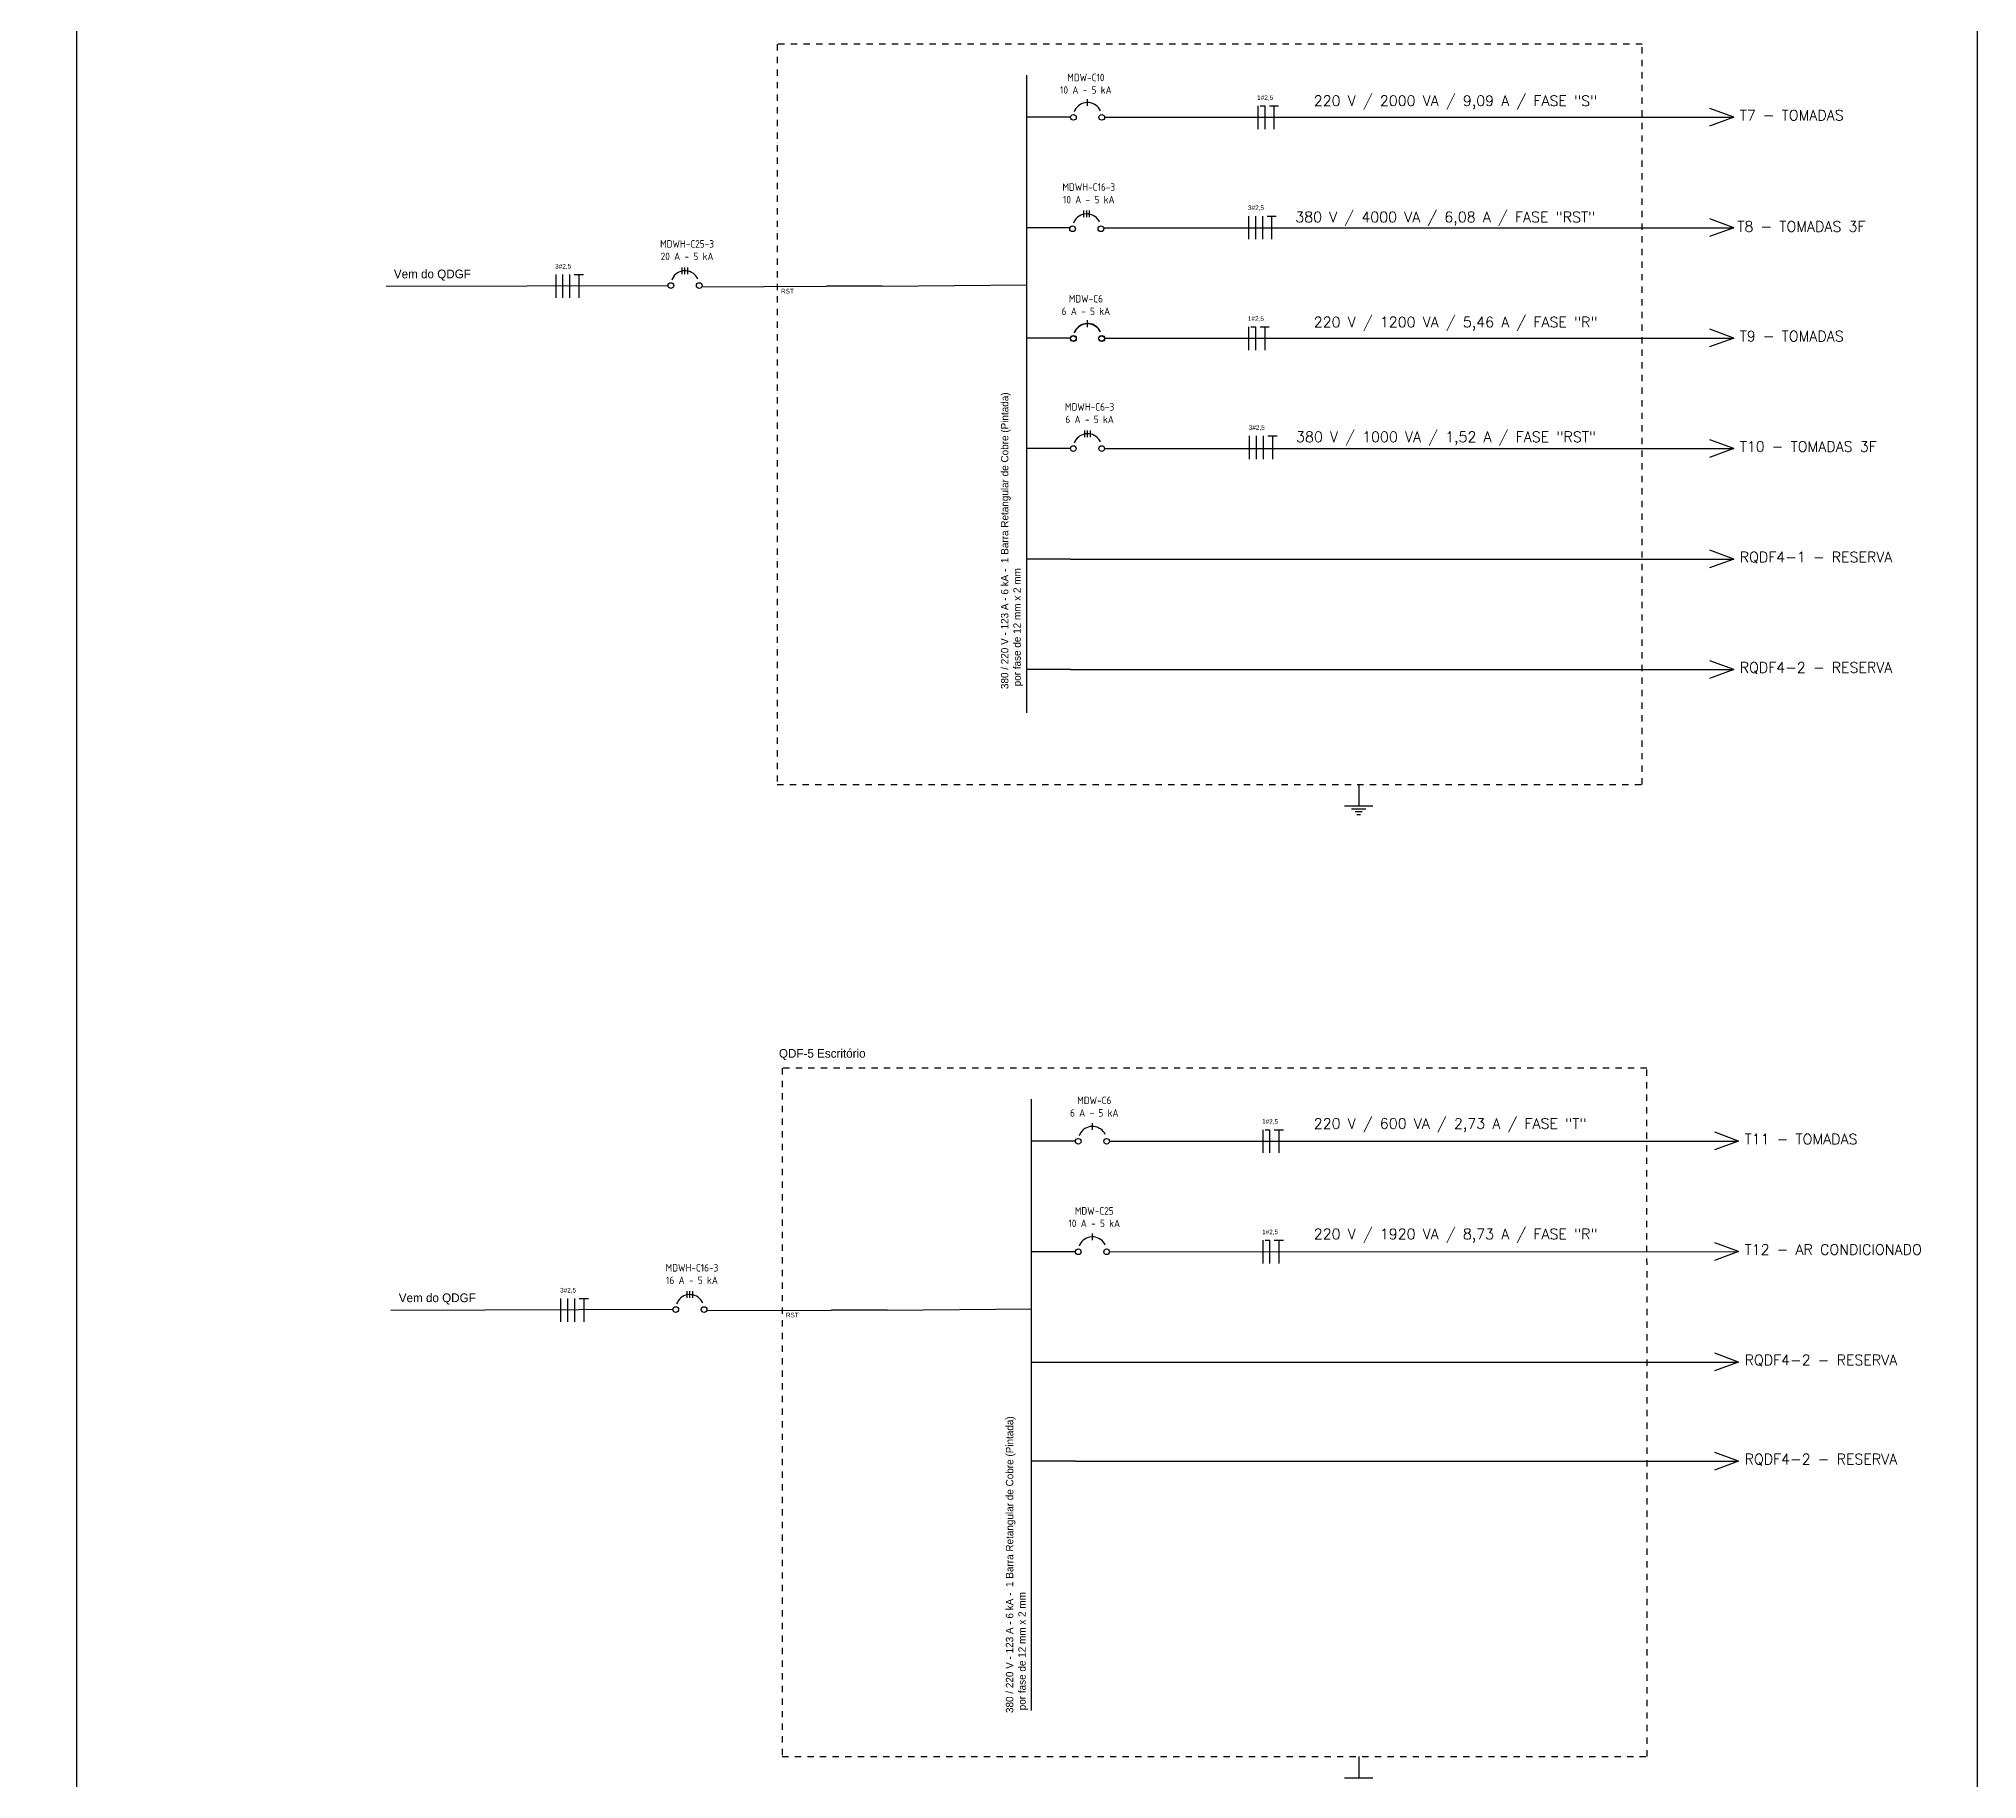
# Model space of a CAD drawing. Extents: x 196 to 487, y -28 to 149.
# Drawn here: x 390.48 to 421.22, y 50.49 to 78.11 of the extents above; entities that cross this region are included whole.
import ezdxf

# ---------------------------------------------------------------- set-up
doc = ezdxf.new("R2010")
doc.units = 0
doc.header["$MEASUREMENT"] = 0
doc.linetypes.add('DASHED2', pattern=[0.375, 0.25, -0.125])
for name, color, linetype in [('DIAGRAMAS', 254, 'CONTINUOUS'), ('UNIFILAR DESENHO', 50, 'CONTINUOUS'), ('UNIFILAR TEXTO', 7, 'CONTINUOUS'), ('UNIFILAR-TEXTO', 7, 'CONTINUOUS')]:
    doc.layers.add(name, color=color, linetype=linetype)
doc.styles.add('ARIAL', font='arial.ttf')
doc.styles.add('ROMANS', font='romans')

msp = doc.modelspace()

# ---------------------------------------------------------------- linework, layer by layer
at = {"layer": 'DIAGRAMAS'}
msp.add_line((391.081, -27.952), (391.081, 136.193), dxfattribs=at)
msp.add_lwpolyline([(360.94, 147.413), (421.222, 147.413), (421.222, -27.952), (360.94, -27.952)], close=True, dxfattribs=at)
at = {"layer": 'UNIFILAR DESENHO', "linetype": 'DASHED2', "ltscale": 0.05}
for p, q in [((415.906, 78.019), (402.19, 78.019)), ((402.19, 78.019), (402.19, 66.273)), ((415.908, 66.273), (415.906, 78.019)), ((402.19, 66.273), (415.908, 66.273)), ((415.983, 61.774), (402.268, 61.774)), ((402.268, 61.774), (402.268, 50.853)), ((415.988, 50.853), (415.983, 61.774)), ((402.268, 50.853), (415.988, 50.853))]:
    msp.add_line(p, q, dxfattribs=at)
at = {"layer": 'UNIFILAR DESENHO'}
for p, q in [((406.146, 67.409), (406.146, 77.527)), ((406.842, 76.861), (406.146, 76.861)), ((407.111, 77.041), (407.111, 77.146)), ((407.111, 77.041), (407.111, 77.146)), ((407.381, 76.861), (417.36, 76.861)), ((409.811, 77.04), (409.811, 76.672)), ((409.848, 77.04), (409.922, 77.04)), ((409.922, 77.04), (409.922, 76.672)), ((409.995, 77.04), (410.142, 77.04)), ((410.068, 77.04), (410.068, 76.672)), ((417.36, 76.861), (416.976, 76.72)), ((417.36, 76.861), (416.981, 77.001)), ((407.054, 75.274), (407.054, 75.379)), ((407.099, 75.274), (407.099, 75.379)), ((407.144, 75.274), (407.144, 75.379)), ((406.842, 75.108), (406.146, 75.108)), ((407.381, 75.108), (417.36, 75.108)), ((409.664, 75.292), (409.664, 74.924)), ((409.774, 75.292), (409.774, 74.924)), ((409.885, 75.292), (409.885, 74.924)), ((409.958, 75.292), (410.105, 75.292)), ((410.031, 75.292), (410.031, 74.924)), ((417.36, 75.108), (416.976, 74.967)), ((417.36, 75.108), (416.981, 75.248)), ((400.682, 74.372), (400.682, 74.477)), ((400.727, 74.372), (400.727, 74.477)), ((400.772, 74.372), (400.772, 74.477)), ((395.986, 74.179), (400.458, 74.192)), ((398.676, 74.363), (398.676, 73.994)), ((398.786, 74.363), (398.786, 73.994)), ((398.897, 74.363), (398.897, 73.994)), ((398.97, 74.363), (399.117, 74.363)), ((399.043, 74.363), (399.043, 73.994)), ((400.994, 74.171), (402.97, 74.179)), ((403.853, 74.179), (402.972, 74.178)), ((403.853, 74.179), (406.146, 74.201)), ((407.111, 73.536), (407.111, 73.641)), ((407.111, 73.536), (407.111, 73.641)), ((407.111, 73.53), (407.111, 73.635)), ((407.111, 73.53), (407.111, 73.635)), ((409.664, 73.535), (409.664, 73.167)), ((409.7, 73.535), (409.774, 73.535)), ((409.774, 73.535), (409.774, 73.167)), ((409.847, 73.535), (409.994, 73.535)), ((409.921, 73.535), (409.921, 73.167)), ((417.36, 73.356), (416.981, 73.496)), ((406.842, 73.356), (406.146, 73.356)), ((407.381, 73.356), (417.36, 73.356)), ((417.36, 73.356), (416.976, 73.215)), ((407.066, 71.786), (407.066, 71.891)), ((407.111, 71.786), (407.111, 71.891)), ((407.156, 71.786), (407.156, 71.891)), ((409.676, 71.805), (409.676, 71.437)), ((409.787, 71.805), (409.787, 71.437)), ((409.897, 71.805), (409.897, 71.437)), ((409.97, 71.805), (410.118, 71.805)), ((410.044, 71.805), (410.044, 71.437)), ((417.36, 71.603), (416.981, 71.743)), ((406.842, 71.603), (406.146, 71.603)), ((407.381, 71.603), (417.36, 71.603)), ((417.36, 71.603), (416.976, 71.462)), ((406.842, 69.851), (406.146, 69.851)), ((406.842, 69.851), (417.36, 69.851)), ((417.36, 69.851), (416.976, 69.71)), ((417.36, 69.851), (416.981, 69.991)), ((406.842, 68.098), (406.146, 68.098)), ((406.842, 68.098), (417.36, 68.098)), ((417.36, 68.098), (416.976, 67.957)), ((417.36, 68.098), (416.981, 68.238)), ((411.413, 66.273), (411.413, 65.934)), ((411.188, 65.934), (411.638, 65.934)), ((411.3, 65.889), (411.525, 65.889)), ((411.356, 65.844), (411.469, 65.844)), ((411.384, 65.799), (411.441, 65.799)), ((406.224, 51.581), (406.224, 61.282)), ((407.189, 60.796), (407.189, 60.901)), ((407.189, 60.796), (407.189, 60.901)), ((406.919, 60.616), (406.224, 60.616)), ((407.459, 60.616), (417.438, 60.616)), ((409.889, 60.796), (409.889, 60.428)), ((409.926, 60.796), (409.999, 60.796)), ((409.999, 60.796), (409.999, 60.428)), ((410.073, 60.796), (410.22, 60.796)), ((410.146, 60.796), (410.146, 60.428)), ((417.438, 60.616), (417.053, 60.475)), ((417.438, 60.616), (417.059, 60.756)), ((407.189, 59.044), (407.189, 59.149)), ((407.189, 59.044), (407.189, 59.149)), ((409.889, 59.043), (409.889, 58.675)), ((409.926, 59.043), (409.999, 59.043)), ((409.999, 59.043), (409.999, 58.675)), ((410.073, 59.043), (410.22, 59.043)), ((410.146, 59.043), (410.146, 58.675)), ((407.459, 58.86), (417.438, 58.863)), ((417.438, 58.863), (417.053, 58.723)), ((417.438, 58.863), (417.059, 59.004)), ((398.754, 58.118), (398.754, 57.75)), ((398.864, 58.118), (398.864, 57.75)), ((398.974, 58.118), (398.974, 57.75)), ((399.048, 58.118), (399.195, 58.118)), ((399.121, 58.118), (399.121, 57.75)), ((400.76, 58.128), (400.76, 58.233)), ((400.805, 58.128), (400.805, 58.233)), ((400.85, 58.128), (400.85, 58.233)), ((396.063, 57.934), (400.536, 57.948)), ((401.072, 57.926), (403.047, 57.934)), ((403.931, 57.934), (403.049, 57.933)), ((403.931, 57.934), (406.224, 57.956)), ((417.438, 57.111), (417.059, 57.251)), ((417.438, 57.111), (417.059, 57.251)), ((406.224, 57.111), (417.438, 57.111)), ((417.438, 57.111), (417.053, 56.97)), ((417.438, 57.111), (417.053, 56.97)), ((417.438, 55.537), (417.059, 55.678)), ((406.919, 55.537), (406.224, 55.537)), ((406.919, 55.537), (417.438, 55.537)), ((417.438, 55.537), (417.053, 55.397)), ((411.413, 50.853), (411.413, 50.514)), ((411.188, 50.514), (411.638, 50.514))]:
    msp.add_line(p, q, dxfattribs=at)
at = {"layer": 'UNIFILAR DESENHO', "linetype": 'Continuous'}
msp.add_line((406.919, 58.86), (406.224, 58.86), dxfattribs=at)
at = {"layer": 'UNIFILAR DESENHO'}
for points in [[(407.315, 76.964), (407.301, 76.989), (407.284, 77.013), (407.263, 77.034), (407.24, 77.053), (407.215, 77.068), (407.188, 77.08), (407.16, 77.088), (407.131, 77.093), (407.101, 77.093), (407.072, 77.09), (407.044, 77.083), (407.016, 77.072), (406.99, 77.058), (406.967, 77.041), (406.945, 77.02), (406.927, 76.998), (406.912, 76.972), (406.9, 76.945)], [(407.302, 75.196), (407.288, 75.222), (407.271, 75.246), (407.251, 75.267), (407.228, 75.286), (407.202, 75.301), (407.175, 75.313), (407.147, 75.321), (407.118, 75.325), (407.089, 75.326), (407.059, 75.323), (407.031, 75.316), (407.003, 75.305), (406.978, 75.291), (406.954, 75.274), (406.933, 75.253), (406.914, 75.23), (406.899, 75.205), (406.887, 75.178)], [(400.931, 74.295), (400.917, 74.321), (400.9, 74.344), (400.879, 74.366), (400.856, 74.384), (400.831, 74.399), (400.804, 74.411), (400.776, 74.42), (400.747, 74.424), (400.718, 74.425), (400.688, 74.421), (400.66, 74.414), (400.632, 74.404), (400.606, 74.39), (400.583, 74.372), (400.561, 74.352), (400.543, 74.329), (400.528, 74.304), (400.516, 74.277)], [(407.315, 73.459), (407.301, 73.484), (407.284, 73.508), (407.263, 73.529), (407.24, 73.548), (407.215, 73.563), (407.188, 73.575), (407.16, 73.583), (407.131, 73.588), (407.101, 73.588), (407.072, 73.585), (407.044, 73.578), (407.016, 73.567), (406.99, 73.553), (406.967, 73.536), (406.945, 73.515), (406.927, 73.493), (406.912, 73.467), (406.9, 73.44)], [(407.315, 73.453), (407.301, 73.478), (407.284, 73.502), (407.263, 73.523), (407.24, 73.542), (407.215, 73.557), (407.188, 73.569), (407.16, 73.577), (407.131, 73.582), (407.101, 73.582), (407.072, 73.579), (407.044, 73.572), (407.016, 73.561), (406.99, 73.547), (406.967, 73.53), (406.945, 73.51), (406.927, 73.487), (406.912, 73.461), (406.9, 73.434)], [(407.315, 71.709), (407.301, 71.735), (407.284, 71.759), (407.263, 71.78), (407.24, 71.798), (407.215, 71.813), (407.188, 71.825), (407.16, 71.834), (407.131, 71.838), (407.101, 71.839), (407.072, 71.835), (407.044, 71.828), (407.016, 71.818), (406.99, 71.804), (406.967, 71.786), (406.945, 71.766), (406.927, 71.743), (406.912, 71.718), (406.9, 71.691)], [(407.393, 60.719), (407.379, 60.745), (407.361, 60.768), (407.341, 60.79), (407.318, 60.808), (407.293, 60.823), (407.266, 60.835), (407.238, 60.843), (407.209, 60.848), (407.179, 60.849), (407.15, 60.845), (407.121, 60.838), (407.094, 60.828), (407.068, 60.814), (407.044, 60.796), (407.023, 60.776), (407.005, 60.753), (406.99, 60.728), (406.978, 60.701)], [(407.393, 58.966), (407.379, 58.992), (407.361, 59.016), (407.341, 59.037), (407.318, 59.056), (407.293, 59.071), (407.266, 59.083), (407.238, 59.091), (407.209, 59.095), (407.179, 59.096), (407.15, 59.093), (407.121, 59.086), (407.094, 59.075), (407.068, 59.061), (407.044, 59.044), (407.023, 59.023), (407.005, 59), (406.99, 58.975), (406.978, 58.948)], [(401.009, 58.05), (400.995, 58.076), (400.977, 58.1), (400.957, 58.121), (400.934, 58.139), (400.909, 58.155), (400.882, 58.167), (400.854, 58.175), (400.825, 58.179), (400.795, 58.18), (400.766, 58.177), (400.737, 58.17), (400.71, 58.159), (400.684, 58.145), (400.66, 58.128), (400.639, 58.107), (400.621, 58.084), (400.606, 58.059), (400.594, 58.032)]]:
    msp.add_lwpolyline(points, dxfattribs=at)
for centre in [(406.887, 76.858), (407.337, 76.858), (406.874, 75.09), (407.324, 75.09), (400.503, 74.189), (400.953, 74.189), (406.887, 73.353), (406.887, 73.347), (407.337, 73.353), (407.337, 73.347), (406.886, 71.603), (407.336, 71.603), (406.964, 60.613), (407.414, 60.613), (406.964, 58.86), (407.414, 58.86), (400.58, 57.944), (401.03, 57.944)]:
    msp.add_circle(centre, 0.045, dxfattribs=at)

# ---------------------------------------------------------------- texts
at = {"layer": 'UNIFILAR TEXTO', "char_height": 0.1189, "width": 2.25774, "attachment_point": 8, "line_spacing_factor": 0.6, "style": 'ARIAL'}
for s, insert in [('\\pxsm1;{\\Fisocp|c0;MDW-C10\\P\\Fisocp2|c0;10 A - 5 kA}', (407.085, 77.233)), ('\\pxsm1;{\\Fisocp|c0;MDWH-C16-3\\P\\Fisocp2|c0;10 A - 5 kA}', (407.131, 75.494)), ('\\pxsm1;{\\Fisocp|c0;MDWH-C25-3\\P\\Fisocp2|c0;20 A - 5 kA}', (400.76, 74.593)), ('\\pxsm1;{\\Fisocp|c0;MDW-C6\\P\\Fisocp2|c0;6 A - 5 kA}', (407.085, 73.722)), ('\\pxsm1;{\\Fisocp|c0;MDWH-C6-3\\P\\Fisocp2|c0;6 A - 5 kA}', (407.144, 72.007)), ('\\pxsm1;{\\Fisocp|c0;MDW-C6\\P6\\Fisocp2|c0; A - 5 kA}', (407.218, 61.004)), ('\\pxsm1;{\\Fisocp|c0;MDW-C25\\P10\\Fisocp2|c0; A - 5 kA}', (407.218, 59.251)), ('\\pxsm1;{\\Fisocp|c0;MDWH-C16-3\\P\\Fisocp2|c0;16 A - 5 kA}', (400.838, 58.348))]:
    msp.add_mtext(s, dxfattribs=dict(at, insert=insert))
at = {"layer": 'UNIFILAR TEXTO', "attachment_point": 1}
for s, insert, char_height, width in [('\\A1;\\pxqc;1#2,5', (409.642, 77.209), 0.07364, 0.57532), ('\\A1;3#2,5', (409.656, 75.461), 0.0736, 0.57532), ('\\A1;3#2,5', (398.668, 74.532), 0.0736, 0.57532), ('\\A1;\\pxqc;1#2,5', (409.494, 73.704), 0.07364, 0.57532), ('\\A1;3#2,5', (409.668, 71.974), 0.0736, 0.57532), ('QDF-5 Escritório', (402.217, 62.077), 0.13807, 4.18815), ('\\A1;\\pxqc;1#2,5', (409.719, 60.964), 0.07364, 0.57532), ('\\A1;\\pxqc;1#2,5', (409.719, 59.212), 0.07364, 0.57532), ('\\A1;3#2,5', (398.746, 58.287), 0.0736, 0.57532)]:
    msp.add_mtext(s, dxfattribs=dict(at, insert=insert, char_height=char_height, width=width))
for s, insert, char_height in [('Vem do QDGF', (396.11, 74.443), 0.13807), ('RST', (402.25, 74.138), 0.0736), ('RST', (402.25, 74.138), 0.0736), ('Vem do QDGF', (396.188, 58.199), 0.13807), ('RST', (402.328, 57.893), 0.0736), ('RST', (402.328, 57.893), 0.0736)]:
    msp.add_mtext(s, dxfattribs=dict(at, insert=insert, char_height=char_height))
at = {"layer": 'UNIFILAR TEXTO', "char_height": 0.117899, "attachment_point": 1, "rotation": 90}
for insert in [(405.738, 67.787), (405.816, 51.542)]:
    msp.add_mtext('\\A1;380 / 220 V - 123 A - 6 kA - {\\A0;\\fArial|b0|i0|c0|p34; \\Ftxt|c0;1 Barra Retangular de Cobre (Pintada)\\P por fase de 12 mm x 2 mm}', dxfattribs=dict(at, insert=insert))
at = {"layer": 'UNIFILAR-TEXTO', "char_height": 0.16522, "attachment_point": 1, "style": 'ROMANS'}
for s, insert, width in [('220 V / 2000 VA / 9,09 A / FASE "S"', (410.699, 77.204), 5.39319), ('T7 - TOMADAS', (417.454, 76.975), 2.71175), ('380 V / 4000 VA / 6,08 A / FASE "RST"', (410.406, 75.36), 5.76952), ('T8 - TOMADAS 3F', (417.417, 75.209), 2.71175), ('220 V / 1200 VA / 5,46 A / FASE "R"', (410.699, 73.693), 5.39319), ('T9 - TOMADAS', (417.454, 73.47), 2.71175), ('380 V / 1000 VA / 1,52 A / FASE "RST"', (410.418, 71.872), 5.76952), ('T10 - TOMADAS 3F', (417.454, 71.718), 2.71175), ('RQDF4-1 - RESERVA', (417.454, 69.965), 3.41449), ('RQDF4-2 - RESERVA', (417.454, 68.213), 3.68281), ('220 V / 600 VA / 2,73 A / FASE "T"', (410.699, 60.977), 5.39319), ('T11 - TOMADAS', (417.532, 60.731), 2.71175), ('220 V / 1920 VA / 8,73 A / FASE "R"', (410.699, 59.224), 6.25855), ('T12 - AR CONDICIONADO', (417.532, 58.978), 3.30386), ('RQDF4-2 - RESERVA', (417.532, 57.226), 3.68281), ('RQDF4-2 - RESERVA', (417.532, 55.652), 3.68281)]:
    msp.add_mtext(s, dxfattribs=dict(at, insert=insert, width=width))

doc.saveas('drawing.dxf')
